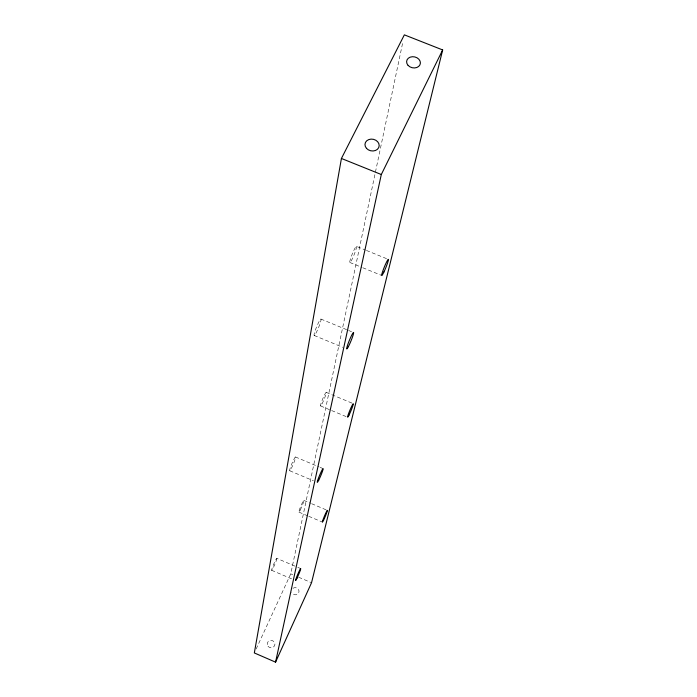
<?xml version="1.0" encoding="UTF-8"?>
<svg xmlns="http://www.w3.org/2000/svg" width="697" height="697" viewBox="0 0 697 697"><rect width="100%" height="100%" fill="white"/><g stroke="black" fill="none" stroke-linecap="round" stroke-linejoin="round"><path stroke-width="0.52" stroke-dasharray="3.48 2.61" d="M256.156 648.985L290.762 573.84L402.788 42.308M356.455 246.381A8.695 0.985 -68 0 1 352.212 259.014A8.695 0.985 -68 0 1 350.818 257.89A8.695 0.985 -68 0 1 356.455 246.381L365.428 250.04M366.422 250.441L388.351 259.38M349.877 262.481L361.821 267.36M362.815 267.761L381.738 275.489M320.916 319.052L347.603 330.056M348.587 330.465L351.549 331.685M314.208 335.475L342.828 347.315M326.187 392.359L353.266 403.641M320.611 405.942L330.631 410.132M331.633 410.55L347.664 417.242M295.441 456.962L319.087 466.92M320.08 467.338L323.033 468.584M289.778 470.78L313.397 480.756M303.787 500.376L310.644 503.286M311.629 503.696L327.311 510.343M298.952 512.129L307.76 515.876M308.745 516.285L322.45 522.105M276.866 558.384A6.534 0.558 -66.8 0 1 273.163 568.038A6.534 0.558 -66.8 0 1 272.736 566.583A6.534 0.558 -66.8 0 1 276.866 558.384L296.765 566.896M297.758 567.323L300.747 568.595M290.762 573.84L292.74 574.685M298.673 577.229L311.533 582.736M271.647 570.294L291.573 578.832M292.958 588.32A3.79 3.563 12.8 0 1 298.438 589.435A3.79 3.563 12.8 0 1 296.931 594.471A3.79 3.563 12.8 0 1 291.721 592.485M268.005 646.215A3.851 3.677 11 0 0 274.618 645.596A3.851 3.677 11 0 0 270.654 640.404A3.851 3.677 11 0 0 268.005 646.215M300.215 510.065A6.404 0.54 -67 0 0 303.909 500.446A6.404 0.54 -67 0 0 299.971 508.252A6.404 0.54 -67 0 0 300.215 510.065M291.285 468.489A7.51 0.749 -67.1 0 0 295.598 457.093A7.51 0.749 -67.1 0 0 290.937 466.032A7.51 0.749 -67.1 0 0 291.285 468.489M321.997 403.894A7.353 0.714 -67.4 0 0 326.301 392.568A7.353 0.714 -67.4 0 0 321.883 401.002A7.353 0.714 -67.4 0 0 321.997 403.894M315.898 333.262A8.869 1.037 -67.6 0 0 321.064 319.4A8.869 1.037 -67.6 0 0 315.715 329.115A8.869 1.037 -67.6 0 0 315.898 333.262"/><path stroke-width="1.05" d="M341.425 158.463L254.335 652.941L275.559 662.15L311.533 582.736L442.665 49.94L404.356 34.85L341.425 158.463L381.303 174.52L275.559 662.15M381.303 174.52L442.665 49.94M408.12 65.422A6.961 5.55 12.4 0 0 419.934 64.865A6.961 5.55 12.4 0 0 412.45 56.718A6.961 5.55 12.4 0 0 408.12 65.422M366.474 148.339A7.162 5.89 11.6 0 0 378.68 147.686A7.162 5.89 11.6 0 0 371.074 139.112A7.162 5.89 11.6 0 0 366.474 148.339M323.652 520.014A6.412 0.444 -67.1 0 0 327.407 510.404A6.412 0.444 -67.1 0 0 323.565 518.263A6.412 0.444 -67.1 0 0 323.652 520.014M296.983 578.24A6.543 0.462 -66.9 0 0 300.747 568.595A6.543 0.462 -66.9 0 0 296.713 576.855A6.543 0.462 -66.9 0 0 296.983 578.24M348.97 415.151A7.371 0.592 -67.3 0 0 353.344 403.833A7.371 0.592 -67.3 0 0 349.058 412.345A7.371 0.592 -67.3 0 0 348.97 415.151M318.764 480.085A7.519 0.619 -67.1 0 0 323.155 468.706A7.519 0.619 -67.1 0 0 318.625 477.715A7.519 0.619 -67.1 0 0 318.764 480.085M383.934 271.969A8.713 0.81 -67.8 0 0 388.351 259.38A8.713 0.81 -67.8 0 0 382.836 270.959A8.713 0.81 -67.8 0 0 383.934 271.969M348.352 346.688A8.887 0.854 -67.6 0 0 353.632 332.835A8.887 0.854 -67.6 0 0 348.465 342.654A8.887 0.854 -67.6 0 0 348.352 346.688"/></g></svg>
